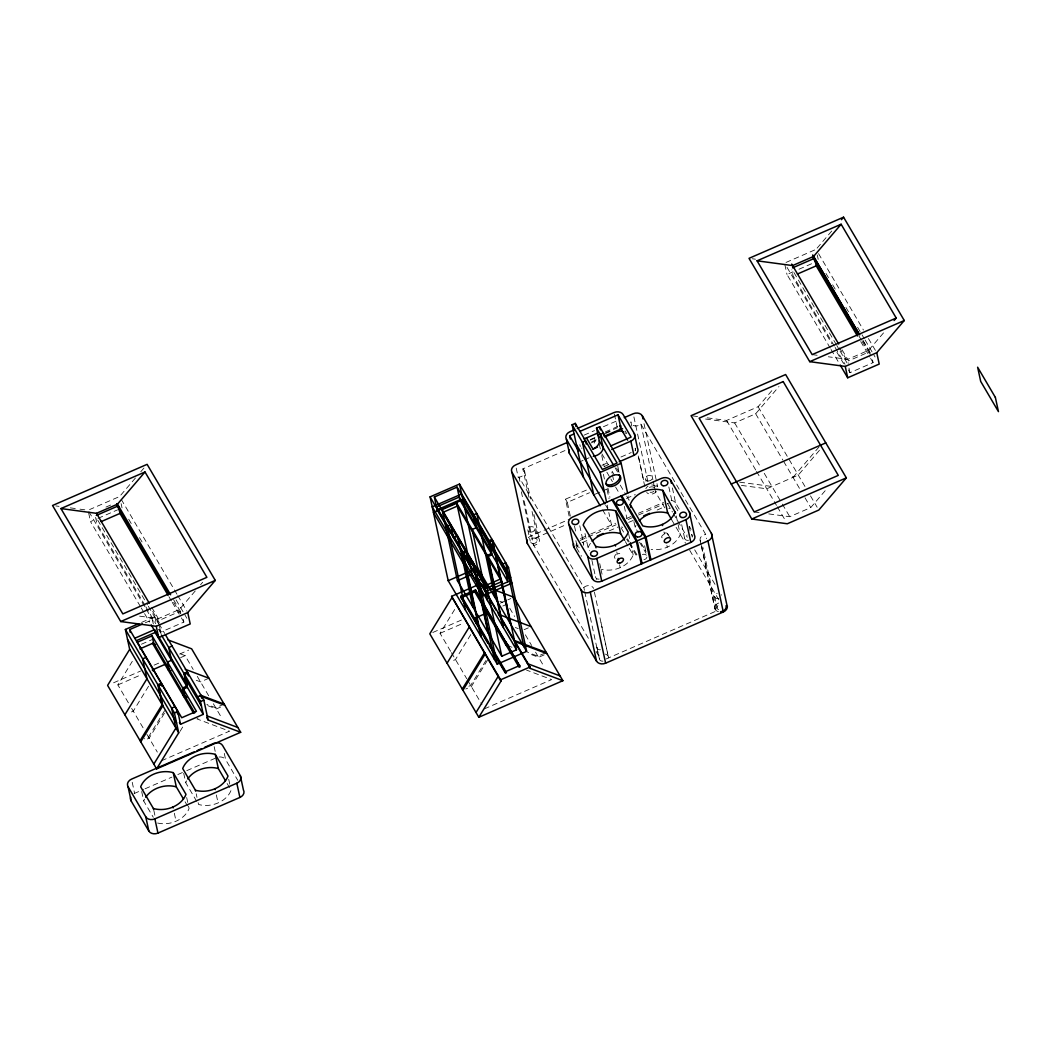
<?xml version="1.0" encoding="UTF-8"?>
<svg xmlns="http://www.w3.org/2000/svg" width="1051" height="1051" viewBox="0 0 1051 1051"><rect width="100%" height="100%" fill="white"/><g stroke="black" fill="none" stroke-linecap="round" stroke-linejoin="round"><path stroke-width="0.75" stroke-dasharray="5 3.75" d="M128.406 702.856L117.87 684.91L132.308 661.342M148.572 686.198L133.28 711.146L129.076 712.972M164.613 710.673L148.467 737.014L144.276 738.84M164.455 713.222L149.15 738.17L144.946 739.996M180.076 731.312L184.319 724.389M450.603 651.265L440.067 633.319L456.213 606.979M470.769 634.607L455.477 659.555L451.273 661.381M485.969 660.475L470.677 685.423L467.866 686.645M487.493 660.238L471.347 686.579L465.751 689.022M135.461 477.969L119.578 496.532L89.558 509.59M140.755 471.781L143.934 468.063M195.25 590.951L179.366 609.514L158.346 618.658L138.982 616.07M200.544 584.763L202.659 582.28M817.113 248.128L832.983 229.565M707.218 417.838L726.583 420.439L758.113 406.724L772.932 389.382M705.589 419.021L734.649 422.922L755.656 413.779L778.949 386.545M883.523 332.891L868.704 350.219L847.684 359.363L828.319 356.775M793.019 477.364L819.478 446.412M819.438 450.314L798.274 475.078L766.744 488.794L740.929 485.339M768.767 513.9L789.748 516.711L810.768 507.567L826.638 489.004M105.993 507.081L113.495 503.81M140.414 606.532L90.517 521.611L96.521 519.01M98.019 518.353L117.541 509.866M786.03 262.435L816.049 249.376M830.237 348.065L786.989 274.456L792.993 271.841M798.996 269.227L812.502 263.354M141.57 622.415L154.799 616.661L158.097 622.258M145.288 622.796L152.395 619.709L153.315 623.966M584.067 435.14L594.485 430.608M603.432 426.719L616.832 420.886M605.337 431.869L617.108 426.759A6.963 5.426 -12.2 0 1 617.686 426.522M528.981 497.307L522.846 468.891L566.358 449.946M590.373 439.502L596.377 436.888M605.376 432.973L617.384 427.744M590.176 440.198L597.743 436.914M605.599 433.511L610.092 431.567M591.792 441.762L596.18 439.857M591.24 442.878L597.231 440.264M159.082 629.339L160.737 632.15L183.859 622.1L182.874 617.554M141.451 644.224L151.751 639.744M580.113 461.691L583.108 460.377M584.606 459.721L589.112 457.763M601.934 465.291L607.793 462.742M620.97 457.014L631.217 452.547M604.299 466.513L608.792 464.555M862.95 340.419L869.571 351.717L848.564 360.861L841.93 349.563M113.6 682.782L140.611 671.024M154.116 665.138L161.618 661.88M179.629 654.037L188.641 650.122M117.87 684.91L141.767 674.506M180.627 657.611L185.107 655.653L193.213 669.461M848.328 369.873L849.97 372.685L873.079 362.621L872.107 358.076M569.116 516.028L565.477 499.199L587.654 489.543M570.325 516.146L567.343 502.378L589.519 492.722M595.26 494.154L601.264 491.54M602.762 490.883L607.268 488.925M528.325 537.797A6.963 5.426 -12.2 0 1 530.9 535.997L569.773 519.089M208.926 678.223L200.518 681.889L194.606 679.655M535.117 538.165L565.727 524.843M626.383 498.45L635.264 494.587M580.428 538.532L589.309 534.67M590.793 534.026L615.61 523.227M626.632 518.419L631.047 516.501M638.443 513.282L663.601 502.339M580.139 540.411L616.096 524.764M628.078 519.549L632.571 517.591M638.561 514.99L664.035 503.902M582.241 542.605L588.245 539.991M609.212 530.873L618.211 526.958M628.695 522.386L633.188 520.442M657.164 510.011L663.155 507.397M224.113 704.091L215.718 707.757L206.837 704.406M220.592 707.087L216.388 708.913L207.52 705.563M197.982 718.437L196.931 718.897L229.473 731.168L162.235 760.425M432.789 632.492L462.808 619.433M500.329 603.103L506.332 600.489M507.843 599.845L510.839 598.531M440.067 633.319L463.964 622.915M502.825 606.02L507.305 604.062M134.055 793.61A6.963 5.426 -12.2 0 1 134.607 793.347L143.54 789.459M145.038 788.802L171.852 777.136M177.816 774.548L185.265 771.303M186.763 770.646L216.559 757.679M524.121 629.68L528.325 627.854M544.917 653.118L537.915 656.166L527.563 652.264M544.195 654.878L538.598 657.322L528.246 653.42M484.432 708.834L551.67 679.577L526.525 670.091M606.099 658.977L716.611 610.894L702.791 546.954M752.24 258.769L755.472 259.19M812.173 354.607L818.637 355.474M692.688 415.894L697.536 416.538M739.72 482.186L771.999 486.508M754.237 511.955L759.085 512.599M55.782 505.925L59.001 506.359M70.312 507.869L78.378 508.947M79.994 509.17L84.829 509.814M499.908 601.277L502.864 602.394M515.318 627.5L518.274 628.616M509.012 646.168L511.968 647.285M180.667 653.985L185.107 655.653M818.545 253.619L863.449 330.053M868.441 338.553L876.757 352.702M825.994 273.483L828.49 277.727M832.642 284.808L835.965 290.47M845.95 307.457L849.274 313.119M857.59 327.268L864.25 338.593M865.078 340.012L875.063 356.998M863.213 341.023L870.622 353.635M858.864 335.86L861.334 340.077M862.162 341.47L869.571 354.095M860.73 341.588L869.794 357.012M870.609 358.417L873.079 362.621M839.499 347.815L848.564 363.239M793.952 272.537L835.979 344.058M836.793 345.464L839.263 349.668M840.091 351.073L848.328 365.104M834.31 346.029L793.111 275.901L791.81 269.844M835.138 347.434L845.03 364.263M787.028 267.335L831.932 343.769M836.924 352.269L843.572 363.593M831.065 349.484L839.381 363.633M758.113 406.724L805.513 487.401M810.505 495.901L817.153 507.226M755.656 413.779L782.798 459.97M783.626 461.376L800.074 489.372M805 497.767L810.768 507.567M734.649 422.922L760.963 467.721M764.248 473.318L781.524 502.72M782.351 504.112L789.748 516.711M726.583 420.439L755.695 469.981M756.523 471.4L776.492 505.36M777.32 506.779L785.636 520.941M631.809 426.141L630.889 421.871A5.794 4.519 -12.2 0 0 634.568 425.8A5.794 4.519 -12.2 0 0 640.874 424.092L705.707 534.447L706.627 538.716M672.39 487.927L675.662 503.074L680.536 511.377M689.469 526.577L691.098 529.336M677.882 510.799L674.637 505.281A6.963 5.426 -12.2 0 0 674.033 504.454M625.187 430.976L626.777 433.695M667.556 503.626L672.495 512.034M673.31 513.44L687.301 537.245M694.711 549.844L716.099 586.261M664.757 507.856L655.614 492.302L653.223 481.2M671.628 519.772L685.541 543.236M689.706 550.304L718.792 599.819M667.713 533.855L670.393 538.427M616.582 468.076L619.814 473.567M615.032 467.682L618.238 473.134M601.908 453.887L608.24 464.647M614.625 475.525L611.393 470.033L612.076 473.16M620.274 485.128L625.91 494.745M626.724 496.111L629.142 500.237L628.222 495.967M606.874 472.201L610.027 477.588M610.828 478.928L612.405 481.621M615.584 487.033L619.617 493.891M633.911 521.598L635.146 527.287L638.272 532.621M641.202 543.222L646.063 551.486M639.56 542.211L646.037 553.233M621.049 527.773L624.281 533.291M627.526 538.795L629.142 541.554M629.956 542.933L637.234 555.335M626.685 539.163L628.301 541.922M629.115 543.301L637.208 557.069M605.704 505.255L608.122 509.38M625.345 541.593L628.472 546.927M629.26 548.254L633.175 554.915A23.779 18.537 -12.2 0 1 601.724 569.392M602.63 509.906L611.511 525.001L608.805 512.507M565.477 499.199L567.343 502.378M585 533.553L588.074 547.768L589.637 550.435M576.631 547.926L581.505 556.215M522.846 468.891A5.794 4.519 -12.2 0 1 524.331 473.765A5.794 4.519 -12.2 0 1 518.997 477.128L583.83 587.483L584.448 590.32M532.647 543.459L590.268 641.53M596.088 651.436L599.674 657.545M509.735 608.201L514.609 616.49M525.369 634.804L531.635 645.485M535.563 652.159L544.313 667.057M451.418 652.645L466.749 678.749M467.537 680.076L481.975 704.656M121.246 499.37L176.949 594.183M177.79 595.602L186.933 611.17M128.695 519.22L132.019 524.883M139.507 537.626L142.831 543.288M176.082 599.898L186.894 618.29M173.586 599.687L181.389 613.114M173.704 602.276L180.338 613.561M168.922 596.692L171.418 600.922M172.246 602.341L180.536 616.451M181.363 617.87L183.859 622.1M197.273 676.358L208.663 695.736M213.366 703.75L222.116 718.648M151.751 607.425L159.332 620.326L180.352 611.183L180.89 613.718M152.684 611.419L159.318 622.704M158.911 623.663L164.679 633.464M97.743 520.127L147.495 604.811M148.322 606.23L159.108 624.583M144.985 605.337L96.889 523.477L95.575 517.407M145.813 606.755L155.771 623.69M158.596 629.404L161.066 633.608M88.888 511.666L145.432 607.898M146.273 609.317L154.839 623.874M141.241 607.951L143.737 612.194M144.565 613.613L149.557 622.1M224.297 753.396L225.663 759.715L237.762 780.302M227.108 783.494L229.499 787.567M183.702 773.26L185.751 782.732L196.931 801.742M131.651 708.387L143.764 729M146.904 734.347L157.322 752.082M185.081 801.782L187.472 805.854M141.688 791.548L143.724 801.02L153.301 817.31M869.571 351.717L870.399 355.501M848.985 368.126L849.97 372.685M817.271 255.051L818.203 259.321M784.834 264.51L786.989 274.456M714.588 596.245L717.045 607.609M701.411 545.561L715.245 609.501M700.084 540.267L701.096 544.957M701.437 546.52L714.903 608.739M692.294 537.127L691.676 534.276A6.963 5.426 -12.2 0 1 692.267 536.233M689.167 526.341L690.152 530.886M681.679 524.633L684.621 538.283M676.253 515.962L680.247 534.433A23.779 18.537 -12.2 0 1 651.16 549.371M668.843 486.968L671.799 500.618M644.027 423.671L656.665 482.094M656.993 483.67L657.676 486.823A6.963 5.426 -12.2 0 0 654.51 484.432M640.874 424.092L652.881 479.611M653.906 484.905L654.523 487.756M663.969 531.924L664.35 533.658M666.886 545.43L667.267 547.151M633.898 416.919L648.572 484.8M645.472 478.599L646.089 481.437M638.758 457.75L644.276 483.329M638.259 455.976L645.432 489.451M644.618 545.732L646.26 553.312M614.375 414.12L617.108 426.759M617.765 466.276L619.144 472.661M624.294 506.359L626.921 518.485M628.59 533.698L633.175 554.915M612.405 474.724L613.758 480.964M599.28 444.021L600.502 449.697M601.776 455.543L604.154 466.591M607.938 488.058L609.922 497.241M607.058 489.477L609.041 498.66M603.392 474.264L604.43 479.059M594.59 438.28L594.892 439.699A8.119 4.927 -30.4 0 1 592.462 445.322M607.202 505.111L607.82 507.961M616.779 551.828L617.279 554.14A3.468 1.997 -40.9 0 1 620.497 555.769M619.565 564.755L620.195 567.632M579.876 444.678L580.191 446.11A8.119 4.927 -30.4 0 0 580.31 446.544M599.74 563.599L600.725 568.144M601.054 569.655L602.039 574.201M591.923 560.38L595.536 577.052M594.419 592.133L608.568 657.913A5.794 4.519 -12.2 0 0 605.429 654.129M579.758 525.736L583.686 543.932M574.516 526.183L575.83 532.24M575.869 540.7L576.854 545.246M596.915 647.442L599.372 658.806M584.75 591.752L598.584 655.679A5.794 4.519 -12.2 0 1 601.487 654.09M524.554 471.058L530.584 498.949M533.934 514.451L539.294 539.242M532.056 511.509L537.587 537.087A5.794 4.519 -12.2 0 1 539.071 541.961A5.794 4.519 -12.2 0 1 533.75 545.324L523.608 498.437M534.696 529.008L537.153 540.372M518.997 477.128L519.917 481.384M516.225 468.115L518.274 477.588M521.349 491.802L530.9 535.997M527.799 529.796L530.256 541.173M228.711 779.238L230.405 787.133M214.168 746.63L215.192 751.373M216.348 794.937L218.082 802.938M196.222 793.807L196.984 797.354M198.14 802.688L198.521 804.462A23.976 18.682 -12.2 0 0 231.089 790.286M159.424 626.094L160.737 632.15M154.799 616.661L156.336 623.755M186.684 797.525L189.062 808.574A23.976 18.682 -12.2 0 1 157.624 823.038M121.115 503.639L122.034 507.896M174.321 813.224L176.056 821.225M153.814 810.308L154.957 815.642M88.678 513.085L90.517 521.611M132.216 782.286L134.607 793.347M601.067 622.862L608.568 657.913M635.277 448.685L635.461 449.605M596.85 579.324A6.963 5.426 -12.2 0 1 596.232 579.088M576.106 546.507A6.963 5.426 -12.2 0 1 576.789 543.209M576.736 547.716A6.963 5.426 -12.2 0 1 578.168 545.049M635.159 448.173A6.963 5.426 -12.2 0 1 635.106 450.879M635.369 450.104A6.963 5.426 -12.2 0 1 635.592 450.551M625.187 432.999A6.963 5.426 -12.2 0 1 625.529 433.406M656.376 491.421A5.794 4.519 -12.2 0 1 646.641 492.538M645.866 488.715A5.794 4.519 -12.2 0 1 648.047 486.127M651.712 484.984A5.794 4.519 -12.2 0 1 656.625 487.283M700.492 541.291A5.794 4.519 -12.2 0 1 705.707 534.447M718.424 611.629A5.794 4.519 -12.2 0 1 714.746 607.57A5.794 4.519 -12.2 0 1 718.687 603.038M583.83 587.483A5.794 4.519 -12.2 0 1 589.335 585.657A5.794 4.519 -12.2 0 1 593.565 588.415M602.959 661.132A3.481 2.706 -12.2 0 1 599.425 659.2A3.481 2.706 -12.2 0 1 601.711 655.916M653.84 491.277A3.481 2.706 -12.2 0 1 650.135 492.223M649.426 487.467A3.481 2.706 -12.2 0 1 653.788 487.414M718.516 598.518A3.481 2.706 -12.2 0 1 714.654 596.626A3.481 2.706 -12.2 0 1 717.229 593.25M721.301 594.695A3.481 2.706 -12.2 0 1 721.446 595.181M718.621 609.659A3.481 2.706 -12.2 0 1 717.124 606.9A3.481 2.706 -12.2 0 1 720.014 604.535M600.502 649.768A3.481 2.706 -12.2 0 1 597.007 647.942A3.481 2.706 -12.2 0 1 598.965 644.657M143.724 801.02A23.976 18.682 -12.2 0 1 144.591 799.115M185.751 782.732A23.976 18.682 -12.2 0 1 186.618 780.827M219.068 757.009A6.963 5.426 -12.2 0 1 225.663 759.715M635.146 527.287A23.779 18.537 -12.2 0 1 635.986 525.369M664.258 533.238A3.468 2.496 -32.9 0 1 667.332 533.435A3.468 2.496 -32.9 0 1 667.753 536.076M662.143 537.81A3.468 1.668 -28.5 0 1 664.429 534.079M671.155 500.394A6.963 5.426 -12.2 0 1 675.662 503.074M688.523 540.28A3.481 2.706 -12.2 0 1 684.661 538.401A3.481 2.706 -12.2 0 1 687.236 535.025M670.17 508.408A3.481 2.706 -12.2 0 1 668.817 508.566M667.411 503.731A3.481 2.706 -12.2 0 1 668.554 503.232M646.904 557.161A3.481 2.706 -12.2 0 1 643.974 559.671M642.384 554.494A3.481 2.706 -12.2 0 1 646.339 555.217M622.665 527.523A3.481 2.706 -12.2 0 1 621.798 526.787M588.074 547.768A23.779 18.537 -12.2 0 1 591.371 542.145M615.019 558.409A3.468 2.496 -32.9 0 1 617.187 553.719M599.096 579.101A3.481 2.706 -12.2 0 1 595.562 577.17A3.481 2.706 -12.2 0 1 597.835 573.885M582.136 542.132A3.481 2.706 -12.2 0 1 583.489 545.298M579.364 547.308A3.481 2.706 -12.2 0 1 577.052 543.866M581.978 448.304A8.119 4.927 -30.4 0 1 581.505 448.028M532.41 543.42A3.481 2.706 -12.2 0 0 537.127 540.109A3.481 2.706 -12.2 0 0 531.583 538.795A3.481 2.706 -12.2 0 0 532.41 543.42M529.954 532.042A3.481 2.706 -12.2 0 0 534.67 528.745A3.481 2.706 -12.2 0 0 529.126 527.418A3.481 2.706 -12.2 0 0 529.954 532.042M647.626 480.846A3.481 2.706 -12.2 0 0 652.343 477.535A3.481 2.706 -12.2 0 0 646.799 476.221A3.481 2.706 -12.2 0 0 647.626 480.846"/><path stroke-width="1.5" d="M138.627 623.703L125.384 629.457L129.68 649.347L107.596 685.397L156.625 768.859L240.679 732.284L191.637 648.822L167.976 639.888M124.872 714.798L146.969 678.762L142.66 658.872L146.01 657.414M140.072 740.666L162.156 704.63L157.86 684.74L161.21 683.281L161.828 686.119M140.742 741.822L162.839 705.786L158.543 685.896L161.893 684.437M153.827 764.077L175.924 728.041L171.615 708.151L174.965 706.692M156.625 768.859L178.723 732.81L174.413 712.92L125.384 629.457M451.877 597.756L429.793 633.806L478.822 717.268L562.876 680.693L513.847 597.231L481.305 584.96L480.99 583.541L451.575 596.337L500.92 681.219L478.822 717.268M447.069 663.207L469.166 627.171L468.851 625.752M462.269 689.075L484.366 653.039L484.051 651.62M462.952 690.231L485.036 654.195L484.734 652.776M476.024 712.486L498.121 676.45L497.806 675.031M60.945 508.566L96.469 513.322L117.476 504.178L144.999 471.991L206.889 577.327L122.836 613.902L60.945 508.566L144.999 471.991M187.761 612.588L215.284 580.402L147.114 464.345L52.55 505.492L120.734 621.548L156.244 626.304L187.761 612.588L190.218 623.952L158.701 637.668L151.213 624.925M841.457 219.659L843.572 217.189L904.28 320.516L876.757 352.702L845.24 366.418L809.73 361.662L749.021 258.336L843.572 217.189M841.128 224.244L813.592 256.431L792.585 265.575L757.075 260.819L812.173 354.607L896.227 318.033L841.128 224.244L757.075 260.819M894.112 320.516L896.227 318.033M846.344 477.863L818.821 510.05L787.304 523.766L751.78 519.01L691.072 415.684L785.636 374.537L846.344 477.863L751.78 519.01M96.298 515.437L118.369 505.833L119.998 513.413L168.094 595.286M101.224 521.585L119.998 513.413M792.533 267.874L814.591 258.27L859.087 334.008M797.446 274.022L816.233 265.85L814.591 258.27M583.489 477.312L572.125 424.749L575.278 423.369L602.354 469.469L617.068 463.071L596.521 428.099L599.674 426.732L621.154 463.294L627.605 493.129M120.734 621.548L215.284 580.402M574.319 429.833L569.905 431.751A6.963 5.426 -12.2 0 0 566.41 439.265L569.471 453.467L600.213 505.781M577.262 428.545L614.034 412.544A6.963 5.426 -12.2 0 1 623.138 414.567L634.344 433.643L637.418 447.857A6.963 5.426 -12.2 0 1 633.924 455.372L619.21 461.77M570.351 439.003L569.668 435.837L574.069 433.932M579.929 431.383L618.001 414.817L631.086 437.071L610.578 445.992M430.069 496.873L459.484 484.077L508.526 567.54L526.656 651.37L497.228 664.166L448.199 580.704L430.069 496.873L479.111 580.336L497.228 664.166M130.285 632.426L129.667 629.588L142.45 624.031M434.352 497.005L457.08 487.125L505.176 568.998L507.948 581.781L485.22 591.674L437.124 509.801L434.352 497.005L482.448 578.878L485.22 591.674M567.671 442.274L515.542 464.962A6.963 5.426 -12.2 0 0 512.047 472.477L527.405 543.512L596.521 661.158A6.963 5.426 -12.2 0 0 605.626 663.181L723.298 611.984A6.963 5.426 -12.2 0 0 726.793 604.47L711.435 533.422L642.319 415.789A6.963 5.426 -12.2 0 0 633.214 413.752L624.281 417.641M583.686 438.766A8.119 4.927 -30.4 0 0 586.471 437.925L596.968 433.354L599.425 437.531M134.659 638.299L154.536 629.654L186.763 684.49M604.969 436.034L621.075 429.018L618.001 414.817M136.696 640.519L155.154 632.492L154.536 629.654M437.124 509.801L459.839 499.908L457.08 487.125M604.719 437.006L616.701 431.79A6.963 5.426 -12.2 0 1 623.808 431.935M152.08 635.829L137.366 642.227L181.731 717.741L196.445 711.343L152.08 635.829L153.617 642.923L194.711 712.88M442.064 509.643L456.765 503.245L501.13 578.759L516.488 649.807L501.787 656.205L457.421 580.691L442.064 509.643L486.429 585.157L501.787 656.205M586.471 437.925L593 449.066L597.507 447.095M139.954 648.874L153.617 642.923M809.73 361.662L904.28 320.516M611.721 449.486L630.85 441.157A6.963 5.426 -12.2 0 0 634.344 433.643M172.075 646.063L168.738 647.521L171.497 660.317L167.49 662.051L169.027 669.159L167.976 669.618L170.932 670.735M606.598 502.273L600.147 472.438L621.154 463.294M152.237 669.96L165.677 664.101M840.209 365.052L847.697 377.782L879.214 364.066L876.757 352.702M448.199 580.704L477.614 567.908L459.484 484.077M457.421 580.691L472.122 574.293L456.765 503.245M197.693 696.8L201.03 695.355L201.647 698.192M479.65 574.109L476.3 575.567L494.43 659.397M502.378 564.229L505.728 562.771L523.845 646.601M174.413 712.92L177.764 711.461L129.667 629.588M179.445 722.392L180.536 724.257L203.25 714.365L200.491 701.569L203.841 700.124L165.493 634.87M479.111 580.336L482.448 578.878M505.176 568.998L508.526 567.54M597.231 536.089L603.221 533.474M643.672 515.87L649.663 513.269M487.795 643.159L461.1 597.743L460.798 596.311L475.512 589.913L520.179 666.846M486.429 585.157L501.13 578.759M461.1 597.743L475.814 591.332L475.512 589.913M731.233 484.038L825.797 442.891M569.051 524.594L587.732 556.386A6.963 5.426 -12.2 0 0 596.837 558.423L685.935 519.654A6.963 5.426 -12.2 0 0 689.43 512.139L670.748 480.346A6.963 5.426 -12.2 0 0 661.644 478.323L572.545 517.079A6.963 5.426 -12.2 0 0 569.051 524.594L573.964 547.335L592.646 579.127A6.963 5.426 -12.2 0 0 601.75 581.15L690.849 542.382A6.963 5.426 -12.2 0 0 694.343 534.867L689.43 512.139M474.435 618.369L487.874 612.51M477.561 623.506L476.523 623.966L476.208 622.547M490.173 618.027L491.224 617.568L490.922 616.149M194.12 751.899L131.533 779.133A6.963 5.426 -12.2 0 0 128.038 786.647L131.099 800.862L148.848 831.065A6.963 5.426 -12.2 0 0 157.952 833.088L239.904 797.433A6.963 5.426 -12.2 0 0 243.412 789.918L240.337 775.704L222.589 745.501A6.963 5.426 -12.2 0 0 214.062 743.254M197.089 750.611L201.569 748.667M204.551 747.366L213.484 743.477M512.047 472.477L581.164 590.11A6.963 5.426 -12.2 0 0 590.268 592.133L707.94 540.937A6.963 5.426 -12.2 0 0 711.435 533.422M504.651 671.865L491.71 649.833L492.761 649.373M493.445 650.543L492.394 650.989L492.091 649.571M128.038 786.647L145.774 816.85A6.963 5.426 -12.2 0 0 154.878 818.874L236.83 783.218A6.963 5.426 -12.2 0 0 240.337 775.704M505.465 673.257L505.163 671.825L519.877 665.428M500.92 681.219L500.618 679.8L530.032 667.004L480.99 583.541M477.719 592.909L474.763 591.792L519.128 667.306M498.279 612.943L498.581 614.362L531.123 626.632M546.323 652.5L513.781 640.23L513.466 638.811M514.149 639.967L514.465 641.399L546.993 653.656M508.329 645.012L505.373 643.895L506.424 643.435L506.122 642.016M509.012 646.168L506.056 645.051L507.108 644.591L506.792 643.173M560.078 675.924L527.536 663.654L527.221 662.235M514.465 641.399L530.335 668.423L562.876 680.693M155.522 644.499L152.566 643.383L193.66 713.34M185.252 669.303L208.926 678.223M200.452 695.171L224.113 704.091M199.651 695.775L224.796 705.247M186.132 696.603L183.176 695.486L184.227 695.026L182.69 687.919L186.697 686.185L183.938 673.389L187.275 671.931L187.893 674.781M186.815 697.759L183.859 696.642L184.91 696.182L183.373 689.075L187.38 687.341L184.608 674.545L187.958 673.087L188.576 675.938M206.811 715.797L237.881 727.515M206.732 717.623L208.137 720.014L240.679 732.284M812.725 254.933L859.692 334.875M858.036 334.468L813.54 258.73L813.001 256.208M816.233 265.85L857.432 335.978M791.705 264.077L838.672 344.019M630.836 507.397L630.219 504.546A23.779 18.537 -12.2 0 1 662.8 490.37L675.635 513.124M621.075 429.018L627.618 440.146M667.254 512.1L671.418 519.181M596.521 428.099L599.28 440.881L613.429 464.962M630.219 504.546L642.752 525.881A23.779 18.537 -12.2 0 0 675.32 511.706M621.719 495.691L646.01 537.022L650.924 559.763M620.878 496.059L645.169 537.389L650.083 560.117M572.125 424.749L600.147 472.438M612.891 499.527L637.182 540.858L642.095 563.599M612.05 499.895L636.341 541.226L641.255 563.967M595.681 546.362L583.16 525.027A23.779 18.537 -12.2 0 1 615.728 510.852L628.262 532.187A23.779 18.537 -12.2 0 1 595.681 546.362L595.996 547.781M576.421 444.639L604.443 492.328M569.668 435.837L578.667 451.142M580.113 461.691L604.903 503.889M566.41 439.265L580.415 463.11M615.728 510.852L620.642 533.593L624.557 540.253M510.681 577.485L461.639 494.023L432.224 506.818L481.253 590.281M491.448 551.92L459.221 497.07L436.507 506.963L468.733 561.799M459.839 499.908L507.948 581.781M477.614 567.908L526.656 651.37M467.498 556.124L483.381 583.147M486.245 593.355L496.111 610.171M498.581 614.362L512.993 638.903M472.122 574.293L516.488 649.807M475.814 591.332L519.365 665.454M462.151 597.283L506.516 672.798M460.798 596.311L505.163 671.825M489.359 645.826L490.935 648.506M451.575 596.337L500.618 679.8M117.476 504.178L170.604 594.761M168.725 593.802L117.318 506.293L116.766 503.771M96.469 513.322L149.268 603.208M161.381 635.001L200.491 701.569M185.528 678.815L201.411 705.838M155.154 632.492L203.25 714.365M195.447 790.247L182.69 768.517A23.976 18.682 -12.2 0 1 215.258 754.342L228.028 776.072A23.976 18.682 -12.2 0 1 195.447 790.247L195.644 791.14M215.258 754.342L218.332 768.557L225.505 780.775M127.539 639.402L176.568 722.865M129.68 649.347L178.723 732.81M153.42 808.534L140.663 786.805A23.976 18.682 -12.2 0 1 173.231 772.63L186.001 794.359A23.976 18.682 -12.2 0 1 153.42 808.534L153.617 809.428M173.231 772.63L176.305 786.844L183.478 799.062M845.24 366.418L847.697 377.782M707.94 540.937L723.298 611.984M685.935 519.654L690.849 542.382M670.748 480.346L671.405 483.368M662.8 490.37L667.713 513.111A23.779 18.537 -12.2 0 0 639.205 520.784M642.319 415.789L643.002 418.942M662.353 524.423L662.603 525.579M630.85 441.157L633.924 455.372M604.075 436.152L603.405 433.091L600.252 434.457L603.024 447.24A8.119 4.927 -30.4 0 1 593.25 456.331M599.674 426.732L600.357 429.925M615.282 544.904L615.531 546.06M618.198 558.396L618.566 560.13M586.235 444.061L585.552 440.855L582.399 442.235L593.762 494.798M575.278 423.369L575.961 426.561M596.837 558.423L601.75 581.15M587.732 556.386L592.646 579.127M590.268 592.133L605.626 663.181M581.164 590.11L596.521 661.158M530.032 667.004L530.335 668.423M504.086 567.146L505.005 571.402M510.773 624.347L492.643 540.516L489.306 541.974L492.065 554.757L488.058 556.505L503.416 627.539M510.09 623.19L491.973 539.36L488.623 540.805L491.382 553.601L487.375 555.348L502.733 626.383M494.89 597.323L476.773 513.492L473.423 514.937L476.182 527.733L472.175 529.481L487.546 600.515M481.371 577.025L482.291 581.295M488.715 633.95L473.344 562.902L469.337 564.65L466.578 551.854L463.228 553.312L481.358 637.142M488.032 632.781L472.674 561.746L468.667 563.481L465.895 550.698L462.545 552.156L480.675 635.986M491.408 648.414L491.71 649.833M472.832 606.913L457.474 535.879L453.467 537.626L450.695 524.83L447.345 526.288L465.475 610.119M236.83 783.218L239.904 797.433M203.841 700.124L208.137 720.014M199.401 699.716L200.321 703.986M215.008 788.723L215.192 789.616M177.764 711.461L180.536 724.257M176.673 709.609L177.593 713.865M156.244 626.304L158.701 637.668M152.789 668.449L153.393 671.3M172.981 807.01L173.165 807.904M154.878 818.874L157.952 833.088M145.774 816.85L148.848 831.065M619.985 428.23A6.963 5.426 -12.2 0 1 622.626 428.821M726.083 605.691A5.794 4.519 -12.2 0 1 720.526 611.774M527.405 543.512A6.963 5.426 -12.2 0 1 527.05 539.899M145.708 797.236A23.976 18.682 -12.2 0 1 176.305 786.844M187.735 778.949A23.976 18.682 -12.2 0 1 218.332 768.557M131.099 800.862A6.963 5.426 -12.2 0 1 130.744 797.236M592.133 541.265A23.779 18.537 -12.2 0 1 620.642 533.593M573.964 547.335A6.963 5.426 -12.2 0 1 573.61 543.709M569.471 453.467A6.963 5.426 -12.2 0 1 569.116 449.854M619.63 426.075A6.963 5.426 -12.2 0 1 621.01 426.036M599.28 440.881A8.119 4.927 -30.4 0 1 593 449.066M619.249 474.618A8.119 4.927 -30.4 0 1 615.86 482.737A8.119 4.927 -30.4 0 1 606.033 483.867M462.874 499.711L433.446 512.507L482.488 595.97L511.903 583.174L462.874 499.711M457.382 506.083L442.668 512.481L487.033 587.995L501.747 581.597L457.382 506.083M783.179 381.592L699.125 418.167L754.237 511.955L838.291 475.38L783.179 381.592M995.376 397.423L977.627 367.219L980.701 381.421L998.45 411.624L995.376 397.423M681.836 517.526A3.481 2.706 -12.2 0 0 686.539 514.215A3.481 2.706 -12.2 0 0 681.009 512.901A3.481 2.706 -12.2 0 0 681.836 517.526M663.155 485.733A3.481 2.706 -12.2 0 0 667.858 482.422A3.481 2.706 -12.2 0 0 662.327 481.108A3.481 2.706 -12.2 0 0 663.155 485.733M666.754 542.631A3.481 2.115 -30.4 0 0 670.393 538.427A3.481 2.115 -30.4 0 0 664.981 539.426A3.481 2.115 -30.4 0 0 666.754 542.631M637.287 536.903A3.481 2.706 -12.2 0 0 641.99 533.606A3.481 2.706 -12.2 0 0 636.459 532.279A3.481 2.706 -12.2 0 0 637.287 536.903M618.605 505.111A3.481 2.706 -12.2 0 0 623.322 501.813A3.481 2.706 -12.2 0 0 617.778 500.486A3.481 2.706 -12.2 0 0 618.605 505.111M592.738 556.294A3.481 2.706 -12.2 0 0 597.454 552.984A3.481 2.706 -12.2 0 0 591.91 551.67A3.481 2.706 -12.2 0 0 592.738 556.294M574.056 524.502A3.481 2.706 -12.2 0 0 578.773 521.191A3.481 2.706 -12.2 0 0 573.229 519.877A3.481 2.706 -12.2 0 0 574.056 524.502M619.683 563.113A3.481 2.115 -30.4 0 0 623.322 558.909A3.481 2.115 -30.4 0 0 617.909 559.907A3.481 2.115 -30.4 0 0 619.683 563.113M611.971 486.403A8.119 4.927 -30.4 0 0 620.445 476.602A8.119 4.927 -30.4 0 0 607.82 478.941A8.119 4.927 -30.4 0 0 611.971 486.403"/></g></svg>
